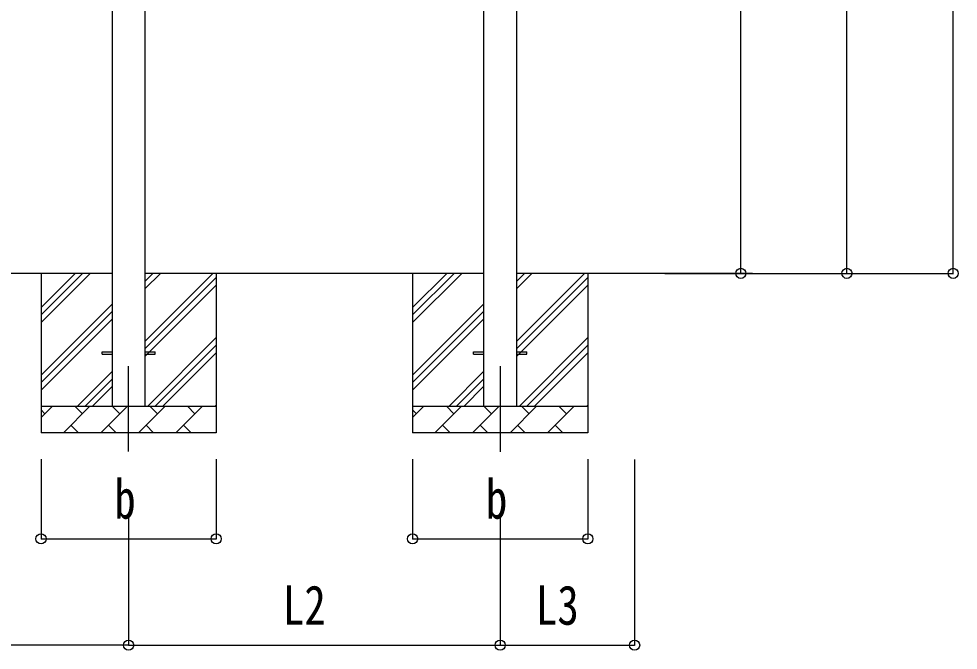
# Model space of a CAD drawing. Units: millimetres, scale not verified. Extents: x -18922 to 18922, y -13365 to 13365.
# Drawn here: x 1025 to 4565, y -7102 to -4724 of the extents above; entities that cross this region are included whole.
import ezdxf
from ezdxf.enums import TextEntityAlignment as Align

# ---------------------------------------------------------------- set-up
doc = ezdxf.new("R2010")
doc.units = ezdxf.units.MM
doc.header["$LTSCALE"] = 50
for name, color, linetype in [('0-4_YKK_12', 2, 'Continuous'), ('0-5_YKK_13', 4, 'Continuous'), ('0-6_YKK_A1', 4, 'Continuous'), ('0-7_YKK_D', 6, 'Continuous')]:
    doc.layers.add(name, color=color, linetype=linetype)
doc.styles.add('ＭＳ ゴシック', font='')
doc.styles.get('ＭＳ ゴシック').set_extended_font_data('MS Gothic')

msp = doc.modelspace()

# ---------------------------------------------------------------- linework, layer by layer
at = {"layer": '0-4_YKK_12'}
for p, q in [((1439.09, -6353.9), (1439.09, -6032.5)), ((2839.09, -6032.5), (2839.09, -6355.21))]:
    msp.add_line(p, q, dxfattribs=at)
at = {"layer": '0-5_YKK_13'}
for p, q in [((1339.09, -5978), (1376.59, -5978)), ((1339.09, -5987), (1339.09, -5978)), ((1501.59, -5978), (1539.09, -5978)), ((1539.09, -5987), (1539.09, -5978)), ((2739.09, -5978), (2776.59, -5978)), ((2739.09, -5987), (2739.09, -5978)), ((2901.59, -5978), (2939.09, -5978)), ((2939.09, -5987), (2939.09, -5978)), ((1339.09, -5987), (1376.59, -5987)), ((1501.59, -5987), (1539.09, -5987)), ((2739.09, -5987), (2776.59, -5987)), ((2901.59, -5987), (2939.09, -5987))]:
    msp.add_line(p, q, dxfattribs=at)
at = {"layer": '0-6_YKK_A1'}
for p, q in [((2776.59, -3245), (2776.59, -6182.5)), ((2901.59, -6182.5), (2901.59, -3245)), ((1376.59, -3265), (1376.59, -6182.5)), ((1501.59, -6182.5), (1501.59, -3265)), ((1376.59, -5682.5), (101.59, -5682.5)), ((1109.09, -5682.5), (1109.09, -6282.5)), ((1109.09, -5867.55), (1294.14, -5682.5)), ((1109.09, -5839.26), (1265.86, -5682.5)), ((1109.09, -5810.98), (1237.57, -5682.5)), ((2776.59, -5682.5), (1501.59, -5682.5)), ((1501.59, -5937.59), (1756.69, -5682.5)), ((1501.59, -5739.6), (1558.7, -5682.5)), ((1501.59, -5711.32), (1530.41, -5682.5)), ((1769.09, -5682.5), (1769.09, -6282.5)), ((2509.09, -5682.5), (2509.09, -6282.5)), ((2509.09, -5867.55), (2694.14, -5682.5)), ((2509.09, -5839.26), (2665.86, -5682.5)), ((2509.09, -5810.98), (2637.57, -5682.5)), ((3789.97, -5682.5), (2901.59, -5682.5)), ((2901.59, -5937.59), (3156.69, -5682.5)), ((2901.59, -5739.6), (2958.7, -5682.5)), ((2901.59, -5711.32), (2930.41, -5682.5)), ((3169.09, -5682.5), (3169.09, -6282.5)), ((1501.59, -5965.88), (1769.09, -5698.38)), ((1501.59, -5994.16), (1769.09, -5726.66)), ((2901.59, -5965.88), (3169.09, -5698.38)), ((2901.59, -5994.16), (3169.09, -5726.66)), ((1109.09, -6065.54), (1376.59, -5798.04)), ((2509.09, -6065.54), (2776.59, -5798.04)), ((1109.09, -6093.82), (1376.59, -5826.32)), ((2509.09, -6093.82), (2776.59, -5826.32)), ((1109.09, -6122.1), (1376.59, -5854.6)), ((2509.09, -6122.1), (2776.59, -5854.6)), ((1511.25, -6182.5), (1769.09, -5924.65)), ((2911.25, -6182.5), (3169.09, -5924.65)), ((1539.53, -6182.5), (1769.09, -5952.94)), ((1567.81, -6182.5), (1769.09, -5981.22)), ((2939.53, -6182.5), (3169.09, -5952.94)), ((2967.81, -6182.5), (3169.09, -5981.22)), ((1246.69, -6182.5), (1376.59, -6052.59)), ((1274.97, -6182.5), (1376.59, -6080.88)), ((2646.69, -6182.5), (2776.59, -6052.59)), ((2674.97, -6182.5), (2776.59, -6080.88)), ((1303.26, -6182.5), (1376.59, -6109.16)), ((2703.26, -6182.5), (2776.59, -6109.16)), ((1109.09, -6182.5), (1769.09, -6182.5)), ((1109.09, -6225.39), (1151.98, -6182.5)), ((1193.4, -6282.5), (1293.4, -6182.5)), ((1264.85, -6211.05), (1236.3, -6182.5)), ((1334.83, -6282.5), (1434.83, -6182.5)), ((1406.27, -6211.05), (1377.72, -6182.5)), ((1476.25, -6282.5), (1576.25, -6182.5)), ((1547.69, -6211.05), (1519.14, -6182.5)), ((1617.67, -6282.5), (1717.67, -6182.5)), ((1689.11, -6211.05), (1660.56, -6182.5)), ((1765.8, -6182.5), (1769.09, -6179.21)), ((2509.09, -6182.5), (3169.09, -6182.5)), ((2509.09, -6225.39), (2551.98, -6182.5)), ((2593.4, -6282.5), (2693.4, -6182.5)), ((2664.85, -6211.05), (2636.3, -6182.5)), ((2734.83, -6282.5), (2834.83, -6182.5)), ((2806.27, -6211.05), (2777.72, -6182.5)), ((2876.25, -6282.5), (2976.25, -6182.5)), ((2947.69, -6211.05), (2919.14, -6182.5)), ((3017.67, -6282.5), (3117.67, -6182.5)), ((3089.11, -6211.05), (3060.56, -6182.5)), ((3165.8, -6182.5), (3169.09, -6179.21)), ((1123.43, -6211.05), (1109.09, -6196.71)), ((2523.43, -6211.05), (2509.09, -6196.71)), ((1221.96, -6253.94), (1250.51, -6282.5)), ((1363.38, -6253.94), (1391.93, -6282.5)), ((1504.8, -6253.94), (1533.35, -6282.5)), ((1646.22, -6253.94), (1674.77, -6282.5)), ((2621.96, -6253.94), (2650.51, -6282.5)), ((2763.38, -6253.94), (2791.93, -6282.5)), ((2904.8, -6253.94), (2933.35, -6282.5)), ((3046.22, -6253.94), (3074.77, -6282.5)), ((1769.09, -6282.5), (1109.09, -6282.5)), ((3169.09, -6282.5), (2509.09, -6282.5))]:
    msp.add_line(p, q, dxfattribs=at)
at = {"layer": '0-7_YKK_D'}
for p, q in [((4545.51, -5682.5), (4545.51, -2858.68)), ((4145.51, -5682.5), (4145.51, -2962.5)), ((3745.51, -5682.5), (3745.51, -3242.5)), ((3459.49, -5682.5), (3746.51, -5682.5)), ((3459.49, -5682.5), (4546.51, -5682.5)), ((3460.49, -5682.5), (4146.51, -5682.5)), ((1109.09, -6382.5), (1109.09, -6683.5)), ((1769.09, -6382.5), (1769.09, -6683.5)), ((2509.09, -6382.5), (2509.09, -6683.5)), ((3169.09, -6382.5), (3169.09, -6683.5)), ((3345.51, -6383.5), (3345.51, -7083.5)), ((1439.09, -6583.5), (1439.09, -7083.5)), ((1439.09, -6583.5), (1439.09, -7083.5)), ((2839.09, -6583.5), (2839.09, -7083.5)), ((2839.09, -6583.5), (2839.09, -7083.5)), ((1109.09, -6682.5), (1769.09, -6682.5)), ((2509.09, -6682.5), (3169.09, -6682.5)), ((1439.09, -7082.5), (39.09, -7082.5)), ((1439.09, -7082.5), (2839.09, -7082.5)), ((2839.09, -7082.5), (3345.51, -7082.5))]:
    msp.add_line(p, q, dxfattribs=at)
for centre in [(3745.51, -5682.5), (4145.51, -5682.5), (4545.51, -5682.5), (1109.09, -6682.5), (1769.09, -6682.5), (2509.09, -6682.5), (3169.09, -6682.5), (1439.09, -7082.5), (1439.09, -7082.5), (2839.09, -7082.5), (2839.09, -7082.5), (3345.51, -7082.5)]:
    msp.add_circle(centre, 19.12, dxfattribs=at)

# ---------------------------------------------------------------- texts
at = {"layer": '0-7_YKK_D', "style": 'ＭＳ ゴシック', "width": 0.8}
for s, p in [('b', (1385.09, -6650.5)), ('b', (2785.09, -6650.5)), ('L2', (2020.29, -7050.5)), ('L3', (2973.5, -7050.5))]:
    msp.add_text(s, height=148.5, dxfattribs=at).set_placement(p, align=Align.BOTTOM_LEFT)

doc.saveas('drawing.dxf')
